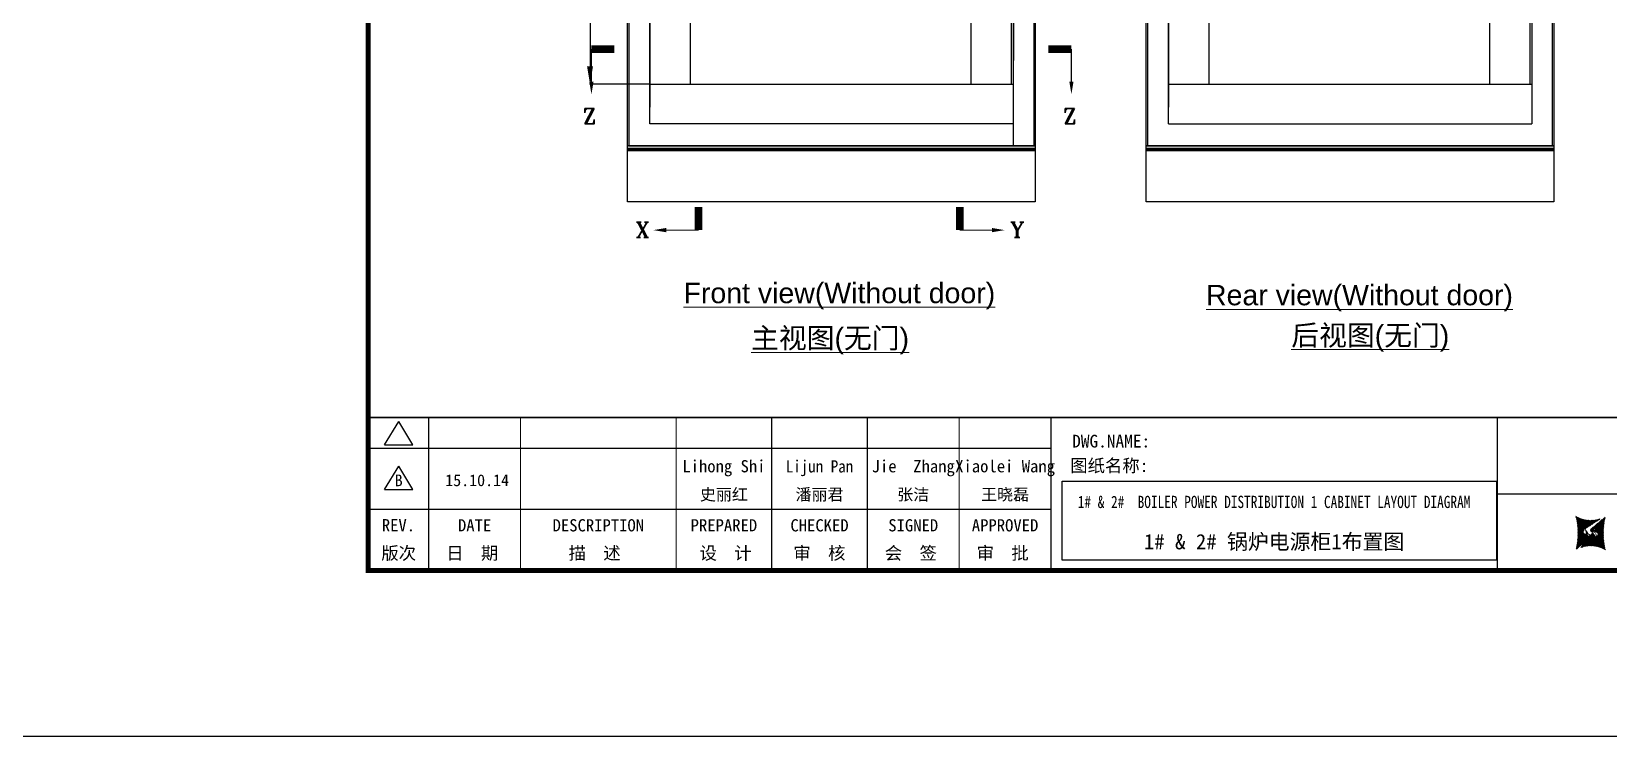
# Model space of a CAD drawing. Extents: x 79822 to 122366, y -56021 to -28815.
# Drawn here: x 85844 to 88938, y -37158 to -35774 of the extents above; entities that cross this region are included whole.
import ezdxf
from ezdxf.enums import TextEntityAlignment as Align
from ezdxf.lldxf.tags import DXFTag

# ---------------------------------------------------------------- set-up
doc = ezdxf.new("R2010")
doc.units = 0
doc.header["$LTSCALE"] = 100
doc.header["$MEASUREMENT"] = 0
for name, color, linetype in [('CABINET', 7, 'Continuous'), ('CLOUD_LAYER', 6, 'Continuous'), ('LOOP', 5, 'Continuous'), ('t', 1, 'Continuous'), ('TEXT', 7, 'Continuous'), ('标准图框及表格', 7, 'Continuous')]:
    doc.layers.add(name, color=color, linetype=linetype)
doc.styles.add('HZ', font='arial.ttf', dxfattribs={"width": 0.7})
doc.styles.add('ROMANT', font='romant.shx')
doc.styles.get("Standard").update_dxf_attribs({"font": ''})
doc.styles.get('Standard').set_extended_font_data('SimSun')
tags = doc.linetypes.add('HIDDEN', pattern=[0.375, 0.25, -0.125]).pattern_tags.tags
tags[6:7] = [DXFTag(74, 4), DXFTag(75, 0), DXFTag(340, '0'), DXFTag(46, 1.0), DXFTag(50, 0.0), DXFTag(44, 0.0), DXFTag(45, 0.0)]
tags[4:5] = [DXFTag(74, 4), DXFTag(75, 0), DXFTag(340, '0'), DXFTag(46, 1.0), DXFTag(50, 0.0), DXFTag(44, 0.0), DXFTag(45, 0.0)]
doc.dimstyles.new('ISO-25', dxfattribs={"dimtxt": 35, "dimasz": 35, "dimexe": 1.25, "dimexo": 0.625, "dimtad": 1, "dimtoh": 1, "dimdec": 0, "dimtxsty": 'Standard', "dimcen": 2.5, "dimadec": 0, "dimazin": 0, "dimtfac": 1, "dimtdec": 0, "dimtmove": 0, "dimatfit": 3, "dimfxl": 0, "dimarcsym": 0})
pattern_1 = [(45, (0, 0), (-0.736262898216564, 0.7362628982165641), [])]

# ---------------------------------------------------------------- blocks, each defined once
blk = doc.blocks.new('图框')
at = {"layer": '标准图框及表格'}
h = blk.add_hatch(dxfattribs=at)
h.set_pattern_fill('ANSI31', color=5, scale=8.329863809039892, style=0)
h.set_pattern_definition(pattern_1)
edge = h.paths.add_edge_path()
edge.add_arc((2399.257256036391, -2998.153851416566), 55.18534773488954, 238.1092081981581, 291.6531626184834)
edge.add_line((2419.619937407027, -3049.445018414634), (2388.525499730735, -3070.242821799802))
edge.add_arc((2238.907377712399, -3078.328790578547), 135.3602868968974, 346.3915348661821, 374.2500326978034)
edge.add_line((2370.467593623529, -3110.177132109857), (2397.50623789792, -3087.85242802291))
edge.add_line((2391.339199201146, -3080.281448750429), (2396.143986595598, -3080.898839897796))
edge.add_spline(control_points=[(2397.470018868538, -3087.887634953957), (2398.35948137939, -3087.023080631327), (2399.970992452319, -3085.456697735681), (2399.869182150054, -3081.252294174519), (2397.426500162081, -3081.012803431273), (2396.121921064187, -3080.884897048199)], knot_values=[0, 0, 0, 0, 6.844331067525468, 12.40042740766005, 18.76924275352248, 18.76924275352248, 18.76924275352248, 18.76924275352248], weights=[1, 1, 1, 1, 1, 1], degree=3, periodic=0)
edge.add_spline(control_points=[(2388.515363058686, -3070.265433304907), (2387.789374929038, -3070.86905758363), (2386.478198365832, -3071.959237952229), (2385.544096281083, -3073.38263759949), (2385.127199159644, -3074.017912079413)], knot_values=[0, 0, 0, 0, 5.253673658024614, 9.488438564008057, 9.488438564008057, 9.488438564008057, 9.488438564008057], weights=[1, 1, 1, 1, 1], degree=3, periodic=0)
edge.add_spline(control_points=[(2386.272665588534, -3072.281716856574), (2385.721471206634, -3072.905523096015), (2384.632427465753, -3074.386714445929), (2384.912828655535, -3077.72895088909), (2387.858851342782, -3079.895552619193), (2390.185443934519, -3080.145534927004), (2391.314573401905, -3080.266855002868)], knot_values=[10.66597461496156, 10.66597461496156, 10.66597461496156, 10.66597461496156, 18.97770399508879, 28.89455822145742, 41.119553648298, 52.64692538081317, 52.64692538081317, 52.64692538081317, 52.64692538081317], weights=[1, 1, 1, 1, 1, 1, 1], degree=3, periodic=0)
h = blk.add_hatch(dxfattribs=at)
h.set_pattern_fill('ANSI31', color=3, scale=8.329863809039892, style=0)
h.set_pattern_definition(pattern_1)
edge = h.paths.add_edge_path()
edge.add_line((2402.469732125144, -3075.776359090531), (2407.706041465404, -3076.440586092609))
edge.add_spline(control_points=[(2401.044493204623, -3068.769946203269), (2400.155030693568, -3069.634500525768), (2398.543519620813, -3071.200883421574), (2398.645329922932, -3075.40528698259), (2401.088011911052, -3075.644777725895), (2402.392591008975, -3075.772684108895)], knot_values=[0, 0, 0, 0, 6.844331067526932, 12.40042740766158, 18.76924275352342, 18.76924275352342, 18.76924275352342, 18.76924275352342], weights=[1, 1, 1, 1, 1, 1], degree=3, periodic=0)
edge.add_line((2428.046918449632, -3046.480449047325), (2401.008274175249, -3068.805153134272))
edge.add_spline(control_points=[(2412.625169549749, -3083.918607966574), (2413.015644598316, -3083.422785431954), (2413.86377905187, -3082.052674005965), (2413.601683417044, -3078.928630268005), (2410.655660730175, -3076.762028538062), (2408.329068138031, -3076.512046230251), (2407.199938671052, -3076.390726154226)], knot_values=[12.65408913243743, 12.65408913243743, 12.65408913243743, 12.65408913243743, 18.97770399508879, 28.89455822145742, 41.119553648298, 52.64692538081317, 52.64692538081317, 52.64692538081317, 52.64692538081317], weights=[1, 1, 1, 1, 1, 1, 1], degree=3, periodic=0)
edge.add_line((2411.626283690712, -3084.975693399283), (2412.781242849298, -3083.732051979769))
edge.add_line((2410.021343801694, -3086.399138189481), (2411.626283690712, -3084.975693399414))
edge.add_line((2378.894574665755, -3107.212562742519), (2409.989012342048, -3086.414759357351))
edge.add_arc((2399.257256036391, -3158.503729740543), 55.18534773488965, 58.10920819815809, 111.6531626184834)
edge.add_arc((2559.607134360383, -3078.328790578547), 135.360286896897, 166.3915348661823, 194.2500326978024)
at = {"color": 7}
for p, q in [((2215.642035047145, -2851.581424744189), (2215.642035047145, -3151.581424744189)), ((0, -2911.581424744189), (1340.158172602998, -2911.581424744189)), ((2215.642035047145, -3001.581424744189), (3115.642035047145, -3001.581424744189)), ((0, -3031.581424744189), (1340.158172602998, -3031.581424744189))]:
    blk.add_line(p, q, dxfattribs=at)
at = {"color": 7, "const_width": 3}
blk.add_lwpolyline([(4115.642035047145, -2851.581424744189), (0, -2851.581424744189)], dxfattribs=at)
at = {"layer": 't', "color": 7}
for p, q in [((31.94938321653171, -2904.992613363662), (59.89920926059131, -2859.122325316828)), ((87.8490353046218, -2904.992613363662), (59.89920926059131, -2859.122325316828)), ((31.94938321653171, -2904.992613363662), (87.8490353046218, -2904.992613363662)), ((31.94938321653171, -2992.977239491032), (59.89920926059131, -2947.106951444141)), ((87.8490353046218, -2992.977239491032), (59.89920926059131, -2947.106951444141)), ((31.94938321653171, -2992.977239491032), (87.8490353046218, -2992.977239491032))]:
    blk.add_line(p, q, dxfattribs=at)
at = {"layer": 't', "color": 7, "const_width": 9.61519705431492}
blk.add_lwpolyline([(4115.642035047145, -3151.581424744189), (4115.642035047145, 0), (0, 0), (0, -3151.581424744189)], close=True, dxfattribs=at)
at = {"layer": 't', "color": 7, "const_width": 2.40379926357873}
for points in [[(118.7653193609731, -2852.783324375967), (118.7653193609731, -3151.581424744189)], [(299.0502641293569, -2852.783324375967), (299.0502641293569, -3151.581424744189)], [(604.3883150879992, -2852.783324375967), (604.3883150879992, -3156.41304604568)], [(791.9882990770857, -2852.783324375967), (791.9882990770857, -3156.41304604568)], [(979.588283066143, -2852.783324375967), (979.588283066143, -3156.41304604568)], [(1159.873227834585, -2852.783324375967), (1159.873227834585, -3156.41304604568)], [(1340.158172602998, -2852.783324375967), (1340.158172602998, -3156.41304604568)]]:
    blk.add_lwpolyline(points, dxfattribs=at)
at = {"color": 7, "flags": 8}
for tag, p, height in [('DWG.NAME:', (1381.636459220965, -2910.37952511241), 25), ('PROJECTNAME:', (3125.480185663539, -2912.807924402037), 24), ('PROJECTNAME：', (3339.10867075545, -2913.108539231762), 25), ('DWG.NO.:', (3128.186172261583, -3030.402470643486), 24), ('图纸编号', (3315.362718925957, -3052.404678158069), 24), ('FILENO.:', (3128.672545599984, -3106.104124450346), 24), ('文档号', (3317.726365529132, -3124.132485953713), 24)]:
    blk.add_attdef(tag, p, '', height=height, dxfattribs=at)
for tag, height, p in [('RENLIU', 24, (698.1883070825425, -2950.380597809435)), ('SHUFENWANG', 24, (885.7882910716289, -2950.380597809435)), ('FANGHOU', 24, (1069.730755450379, -2950.380597809435)), ('DANDANLI', 24, (1250.015700218792, -2950.380597809435)), ('A', 23, (59.89920926059131, -2974.881554149018)), ('设计时间', 23, (213.8658221408186, -2974.881554149018)), ('刘仁', 23, (698.1883070825425, -3002.188376027443)), ('王姝芬', 23, (885.7882910716289, -3002.188376027443)), ('侯方', 23, (1069.730755450379, -3002.188376027443)), ('李丹丹', 23, (1250.015700218792, -3002.188376027443)), ('#10STATIONONTROLCABINETCOVER', 30, (1777.900103825072, -3017.182374560078)), ('PAGEXOFX', 24, (3953.713803545135, -3039.081424744189)), ('REV.', 24, (59.38265968048654, -3063.048954873535)), ('DATE', 24, (208.907791745165, -3063.048954873535)), ('DESCRIPTION', 24, (451.7192896086781, -3063.048954873535)), ('PREPARED', 24, (698.1883070825425, -3063.048954873535)), ('CHECKED', 24, (885.7882910716144, -3063.048954873535)), ('SIGNED', 24, (1069.730755450364, -3063.048954873535)), ('APPROVED', 24, (1250.015700218792, -3063.048954873535)), ('图纸名称', 30, (1777.900103825072, -3094.695064044037)), ('第几页共几页', 24, (3953.713803545135, -3114.081424744189))]:
    blk.add_attdef(tag, text='', height=height, dxfattribs=at).set_placement(p, align=Align.MIDDLE)
for tag, p in [('图纸名称:', (1377.81237181677, -2965.923337057193)), ('项目名称：', (3121.562334825969, -2984.305160940257)), ('项目名称：', (3325.036680579346, -2984.305160940257))]:
    blk.add_attdef(tag, text='', height=25, dxfattribs=at).set_placement(p, align=Align.BOTTOM_LEFT)
at = {"color": 7, "width": 0.8, "flags": 8}
blk.add_attdef('HANGZHOUHOLLYSYSAUTOMATIONCO.,LTD.', text='', height=24, dxfattribs=at).set_placement((2770.082304289484, -3045.714803244191), align=Align.MIDDLE)
at = {"layer": 't', "color": 7}
for s, p in [('版次', (59.89920926059131, -3117.600441270843)), ('日  期', (204.1999693705875, -3117.600441270843)), ('描  述', (444.4895954714448, -3117.600441270843)), ('设  计', (701.4970341851513, -3117.600441270843)), ('审  核', (885.5947788425256, -3117.600441270843)), ('会  签', (1065.022933075787, -3117.600441270843)), ('审  批', (1245.3078778442, -3117.600441270843))]:
    blk.add_text(s, height=25, dxfattribs=at).set_placement(p, align=Align.MIDDLE_CENTER)
at = {"layer": '标准图框及表格', "color": 5, "style": 'HZ'}
for s, p in [('pgqh', (2373.884875617339, -3059.677228196226)), ('hollilas', (2374.051901626051, -3085.968484618272))]:
    blk.add_text(s, height=5.205656721233694, dxfattribs=at).set_placement(p)
at = {"layer": '标准图框及表格', "color": 3, "style": 'HZ'}
for s, height, p in [('auto', 8.676094535389492, (2400.907127263781, -3074.200036411981)), ('hollysys', 4.338047267694746, (2402.5381050141, -3099.731461394062))]:
    blk.add_text(s, height=height, dxfattribs=at).set_placement(p)
blk = doc.blocks.new('*D186')
at = {"color": 0, "lineweight": -2}
for p, q in [((87056.34938142115, -34077.24803959217), (86938.4898301541, -34077.24803959217)), ((86939.7398301541, -34112.24803959217), (86939.7398301541, -35842.74800387013)), ((87056.34938142104, -35877.74800387013), (86938.4898301541, -35877.74800387013))]:
    blk.add_line(p, q, dxfattribs=at)
at = {"color": 0}
for points in [[(86945.57316348742, -34112.24803959217), (86933.90649682077, -34112.24803959217), (86939.7398301541, -34077.24803959217)], [(86933.90649682077, -35842.74800387013), (86945.57316348742, -35842.74800387013), (86939.7398301541, -35877.74800387013)]]:
    blk.add_solid(points, dxfattribs=at)
at = {"layer": 'Defpoints', "color": 0}
for p in [(87056.97438142115, -34077.24803959217), (86939.7398301541, -35877.74800387013), (87056.97438142104, -35877.74800387013)]:
    blk.add_point(p, dxfattribs=at)
at = {"color": 0, "insert": (86921.6148301541, -34977.49802173115), "char_height": 35, "attachment_point": 5, "rotation": 90}
blk.add_mtext('1800', dxfattribs=at)

msp = doc.modelspace()

# ---------------------------------------------------------------- linework, layer by layer
at = {"color": 7}
for p, q in [((87013.47438142115, -36108.74800834217), (87013.47438142115, -33998.74804123279)), ((87813.47437204611, -33998.74804123279), (87813.47437204611, -36108.74800834217)), ((88031.26074416556, -36108.74800834217), (88031.26074416556, -33998.74804123279)), ((88031.26074416556, -36108.74800834217), (88031.26074416556, -33998.74804123279)), ((88831.26073479051, -33998.74804123279), (88831.26073479051, -36108.74800834217)), ((88831.26073479051, -33998.74804123279), (88831.26073479051, -36108.74800834217)), ((88074.76074416556, -35955.24800998278), (88074.76074416556, -34042.24804123279)), ((87056.97438142115, -35955.24800998278), (87056.97438142115, -34046.24804123279)), ((87056.97438142115, -34122.74804123279), (87056.97438142115, -35923.05023837439)), ((88074.76074416556, -34122.74804123279), (88074.76074416556, -35923.05023837439)), ((88787.76073479051, -34120.24800834217), (88787.76073479051, -35955.24800998278)), ((87771.93781006608, -35088.58268955234), (87769.97437204611, -35955.24800998278)), ((87056.97438142115, -35877.74800386661), (87769.97437204611, -35877.74800386661)), ((87056.97438142115, -35955.24800998278), (87056.97438142115, -35887.50585932049)), ((88074.76074416556, -35877.74800386661), (88787.76073479051, -35877.74800386661)), ((87813.47437204611, -35998.74800834217), (87013.47438142115, -35998.74800834217)), ((87813.47437204611, -36003.74800834217), (87013.47438142115, -36003.74800834217)), ((87813.47437204611, -36004.74800834217), (87013.47438142115, -36004.74800834217)), ((87813.47437204611, -36005.74800834217), (87013.47438142115, -36005.74800834217)), ((87813.47437204611, -36006.74800834217), (87013.47438142115, -36006.74800834217)), ((87813.47437204611, -36007.74800834217), (87013.47438142115, -36007.74800834217)), ((87813.47437204611, -36008.74800834217), (87013.47438142115, -36008.74800834217)), ((87014.97437673357, -35998.74800834217), (87811.97437673357, -35998.74800834217)), ((88831.26073479051, -35998.74800834217), (88031.26074416556, -35998.74800834217)), ((88831.26073479051, -36003.74800834217), (88031.26074416556, -36003.74800834217)), ((88831.26073479051, -36004.74800834217), (88031.26074416556, -36004.74800834217)), ((88831.26073479051, -36005.74800834217), (88031.26074416556, -36005.74800834217)), ((88831.26073479051, -36006.74800834217), (88031.26074416556, -36006.74800834217)), ((88831.26073479051, -36007.74800834217), (88031.26074416556, -36007.74800834217)), ((88831.26073479051, -36008.74800834217), (88031.26074416556, -36008.74800834217)), ((88032.7607394781, -35998.74800834217), (88829.7607394781, -35998.74800834217)), ((87813.47437204611, -36108.74800834217), (87013.47438142115, -36108.74800834217)), ((87813.47437204611, -36108.74800834217), (87013.47438142115, -36108.74800834217)), ((88831.26073479051, -36108.74800834217), (88031.26074416556, -36108.74800834217))]:
    msp.add_line(p, q, dxfattribs=at)
at = {"color": 7, "linetype": 'HIDDEN'}
for p, q in [((87016.67438142111, -35998.74800834217), (87016.67438142111, -33998.74804123279)), ((87810.47437204611, -33998.74804123279), (87810.47437204611, -35998.74800834217)), ((88034.46074416551, -35998.74800834217), (88034.46074416551, -33998.74804123279)), ((88034.46074416551, -35998.74800834217), (88034.46074416551, -33998.74804123279)), ((88828.06073479056, -33998.74804123279), (88828.06073479056, -35998.74800834217)), ((88828.06073479056, -33998.74804123279), (88828.06073479056, -35998.74800834217))]:
    msp.add_line(p, q, dxfattribs=at)
msp.add_line((87769.97437204611, -34046.24804123279), (87769.97437204611, -35998.74800834217))
at = {"color": 1}
for points in [[(80901.87250222845, -33205.12014105816), (120195.6471711922, -33205.12014105816), (120195.6471711922, -37157.7241594209), (80901.87250222845, -37157.7241594209)], [(87866.02419345119, -36657.05571071207), (88718.54127345022, -36657.05571071207), (88718.54127345022, -36812.01000310126), (87866.02419345119, -36812.01000310126)]]:
    msp.add_lwpolyline(points, close=True, dxfattribs=at)
for points in [[(87056.97438142104, -35877.74800387013), (87136.97438142104, -35877.74800386993), (87136.97438142115, -34077.24803959217), (87056.97438142115, -34077.24803959217)], [(87686.97438142104, -35877.74800386917), (87766.97438142104, -35877.74800386917), (87766.97438142115, -34077.24803959217), (87686.97438142115, -34077.24803959217)], [(88074.76074416556, -35877.74800387013), (88154.76074416556, -35877.74800386993), (88154.76074416556, -34077.24803959217), (88074.76074416556, -34077.24803959217)], [(88704.76074416556, -35877.74800386917), (88784.76074416556, -35877.74800386917), (88784.76074416556, -34077.24803959217), (88704.76074416556, -34077.24803959217)]]:
    msp.add_lwpolyline(points, close=True)
at = {"color": 7}
msp.add_lwpolyline([(87813.47437204611, -35998.74800998278), (87813.47437204611, -35993.74800998278)], dxfattribs=at)
at = {"layer": 'CABINET'}
msp.add_line((88074.76074416556, -35955.24800998278), (88787.76073479051, -35955.24800998278), dxfattribs=at)
at = {"layer": 'CLOUD_LAYER', "color": 7}
for p, q in [((87769.97437204611, -35955.24800998278), (87056.97438142115, -35955.24800998278)), ((87755.55563928762, -35955.24800998278), (87060.23362351807, -35955.24800998278))]:
    msp.add_line(p, q, dxfattribs=at)
at = {"layer": 'LOOP', "color": 5}
for p, q in [((86942.47832557703, -35872.44126359621), (86942.47832557703, -35809.03946916951)), ((86942.47832557703, -35872.44126359621), (86942.47832557703, -35809.03946916951)), ((87884.47042789012, -35872.44126359621), (87884.47042789012, -35809.03946916951)), ((87884.47042789012, -35872.44126359621), (87884.47042789012, -35809.03946916951))]:
    msp.add_line(p, q, dxfattribs=at)
at = {"layer": 'LOOP', "color": 5, "lineweight": 0}
for p, q in [((87089.21931988273, -36164.06968859628), (87152.62111430946, -36164.06968859628)), ((87089.21931988273, -36164.06968859628), (87152.62111430946, -36164.06968859628)), ((87728.72943358448, -36164.06968859628), (87665.32763915778, -36164.06968859628)), ((87728.72943358448, -36164.06968859628), (87665.32763915778, -36164.06968859628))]:
    msp.add_line(p, q, dxfattribs=at)
at = {"layer": 'LOOP', "color": 5, "const_width": 15}
for points in [[(86942.47832557703, -35809.03946916951), (86987.61941779118, -35809.03946916951)], [(86942.47832557703, -35809.03946916951), (86987.61941779118, -35809.03946916951)], [(87884.47042789012, -35809.03946916951), (87839.32933567597, -35809.03946916951)], [(87884.47042789012, -35809.03946916951), (87839.32933567597, -35809.03946916951)]]:
    msp.add_lwpolyline(points, dxfattribs=at)
at = {"layer": 'LOOP', "color": 5, "lineweight": 0, "const_width": 15}
for points in [[(87152.62111430946, -36164.06968859628), (87152.62111430946, -36118.92859638213)], [(87152.62111430946, -36164.06968859628), (87152.62111430946, -36118.92859638213)], [(87665.32763915778, -36164.06968859628), (87665.32763915778, -36118.92859638213)], [(87665.32763915778, -36164.06968859628), (87665.32763915778, -36118.92859638213)]]:
    msp.add_lwpolyline(points, dxfattribs=at)
at = {"layer": 'LOOP', "color": 5}
for points in [[(86946.64499224378, -35872.44126359621), (86942.47832557703, -35897.44126359621), (86938.3116589104, -35872.44126359621)], [(86946.64499224378, -35872.44126359621), (86942.47832557703, -35897.44126359621), (86938.3116589104, -35872.44126359621)], [(87880.30376122349, -35872.44126359621), (87884.47042789012, -35897.44126359621), (87888.63709455675, -35872.44126359621)], [(87880.30376122349, -35872.44126359621), (87884.47042789012, -35897.44126359621), (87888.63709455675, -35872.44126359621)]]:
    msp.add_solid(points, dxfattribs=at)
at = {"layer": 'LOOP', "color": 5, "lineweight": 0}
for points in [[(87089.21931988273, -36159.9030219296), (87064.21931988273, -36164.06968859628), (87089.21931988273, -36168.23635526297)], [(87089.21931988273, -36159.9030219296), (87064.21931988273, -36164.06968859628), (87089.21931988273, -36168.23635526297)], [(87728.72943358448, -36159.9030219296), (87753.72943358448, -36164.06968859628), (87728.72943358448, -36168.23635526297)], [(87728.72943358448, -36159.9030219296), (87753.72943358448, -36164.06968859628), (87728.72943358448, -36168.23635526297)]]:
    msp.add_solid(points, dxfattribs=at)

# ---------------------------------------------------------------- block references
at = {"color": 1}
ref = msp.add_blockref('图框', (86504.28345538299, -33680.30199604307), dxfattribs=at)
ref.add_attrib('图纸名称', '1# & 2# 锅炉电源柜1布置图', dxfattribs={"color": 7, "height": 30, "flags": 8}).set_placement((88282.18355920806, -36774.99706008711), align=Align.MIDDLE)
ref.add_attrib('刘仁', '史丽红', dxfattribs={"color": 7, "height": 23, "flags": 8}).set_placement((87202.47176246553, -36682.49037207051), align=Align.MIDDLE)
ref.add_attrib('王姝芬', '潘丽君', dxfattribs={"color": 7, "height": 23, "flags": 8}).set_placement((87390.07174645462, -36682.49037207051), align=Align.MIDDLE)
ref.add_attrib('侯方', '张洁', dxfattribs={"color": 7, "height": 23, "flags": 8}).set_placement((87574.01421083337, -36682.49037207051), align=Align.MIDDLE)
ref.add_attrib('李丹丹', '王晓磊', dxfattribs={"color": 7, "height": 23, "flags": 8}).set_placement((87754.29915560178, -36682.49037207051), align=Align.MIDDLE)
ref.add_attrib('设计时间', '15.10.14', dxfattribs={"color": 7, "height": 23, "flags": 8}).set_placement((86718.14927752381, -36655.18355019209), align=Align.MIDDLE)
ref.add_attrib('A', 'B', dxfattribs={"color": 7, "height": 23, "flags": 8}).set_placement((86564.18266464358, -36655.18355019209), align=Align.MIDDLE)
ref.add_attrib('REV.', 'REV.', dxfattribs={"color": 7, "height": 24, "flags": 8}).set_placement((86563.66611506348, -36743.3509509166), align=Align.MIDDLE)
ref.add_attrib('DATE', 'DATE', dxfattribs={"color": 7, "height": 24, "flags": 8}).set_placement((86713.19124712815, -36743.3509509166), align=Align.MIDDLE)
ref.add_attrib('DESCRIBE', 'DESCRIPTION', dxfattribs={"color": 7, "height": 24, "flags": 8}).set_placement((86956.00274499167, -36743.3509509166), align=Align.MIDDLE)
ref.add_attrib('PREPARE', 'PREPARED', dxfattribs={"color": 7, "height": 24, "flags": 8}).set_placement((87202.47176246553, -36743.3509509166), align=Align.MIDDLE)
ref.add_attrib('VERIFY', 'CHECKED', dxfattribs={"color": 7, "height": 24, "flags": 8}).set_placement((87390.0717464546, -36743.3509509166), align=Align.MIDDLE)
ref.add_attrib('SIGN', 'SIGNED', dxfattribs={"color": 7, "height": 24, "flags": 8}).set_placement((87574.01421083335, -36743.3509509166), align=Align.MIDDLE)
ref.add_attrib('APPROVER', 'APPROVED', dxfattribs={"color": 7, "height": 24, "flags": 8}).set_placement((87754.29915560178, -36743.3509509166), align=Align.MIDDLE)
ref.add_attrib('RENLIU', 'Lihong Shi', dxfattribs={"color": 7, "height": 24, "flags": 8}).set_placement((87202.47176246553, -36630.68259385251), align=Align.MIDDLE)
ref.add_attrib('SHUFENWANG', 'Lijun Pan', dxfattribs={"color": 7, "height": 24, "width": 0.9, "flags": 8}).set_placement((87390.07174645462, -36630.68259385251), align=Align.MIDDLE)
ref.add_attrib('FANGHOU', 'Jie  Zhang', dxfattribs={"color": 7, "height": 24, "flags": 8}).set_placement((87574.01421083337, -36630.68259385251), align=Align.MIDDLE)
ref.add_attrib('DANDANLI', 'Xiaolei Wang', dxfattribs={"color": 7, "height": 24, "flags": 8}).set_placement((87754.29915560178, -36630.68259385251), align=Align.MIDDLE)
ref.add_attrib('DWG.NAME:', 'DWG.NAME:', (87885.91991460395, -36590.68152115548), dxfattribs={"color": 7, "height": 25, "flags": 8})
ref.add_attrib('#10STATIONONTROLCABINETCOVER', '1# & 2#  BOILER POWER DISTRIBUTION 1 CABINET LAYOUT DIAGRAM', dxfattribs={"color": 7, "height": 24, "width": 0.8, "flags": 8}).set_placement((88282.18355920806, -36697.48437060315), align=Align.MIDDLE)
ref.add_attrib('图纸名称:', '图纸名称:', dxfattribs={"color": 7, "height": 25, "flags": 8}).set_placement((87882.09582719977, -36646.22533310026), align=Align.BOTTOM_LEFT)

# ---------------------------------------------------------------- texts
at = {"layer": 'TEXT', "color": 5, "style": 'ROMANT'}
for p in [(86938.76705483526, -35955.5893772587), (86938.76705483526, -35955.5893772587), (87881.46335997658, -35955.5893772587), (87881.46335997658, -35955.5893772587)]:
    msp.add_text('Z', height=30, dxfattribs=at).set_placement(p, align=Align.CENTER)
at = {"layer": 'TEXT', "color": 5, "lineweight": 0, "style": 'ROMANT'}
for s, p in [('X', (87042.60365517226, -36178.76057519995)), ('X', (87042.60365517226, -36178.76057519995)), ('Y', (87778.2022411521, -36178.76057519995)), ('Y', (87778.2022411521, -36178.76057519995))]:
    msp.add_text(s, height=30, dxfattribs=at).set_placement(p, align=Align.CENTER)
at = {"layer": 'TEXT', "color": 7, "lineweight": 0, "style": 'HZ'}
for s, p in [('%%UFront view(Without door)', (87429.06793111873, -36307.51665443251)), ('%%URear view(Without door)', (88449.84983912452, -36311.58027418295)), ('%%U主视图(无门)', (87410.86878542801, -36395.9415980897)), ('%%U后视图(无门)', (88471.03113945528, -36390.50433403932))]:
    msp.add_text(s, height=40, dxfattribs=at).set_placement(p, align=Align.CENTER)

# ---------------------------------------------------------------- dimensions: what is measured, and where the dimension line sits
at = {"color": 3}
dim = msp.add_linear_dim(base=(86939.7398301541, -35877.74800387013), p1=(87056.97438142115, -34077.24803959217), p2=(87056.97438142104, -35877.74800387013), angle=90, dimstyle='ISO-25', dxfattribs=at)
dim.commit()
dim.dimension.update_dxf_attribs({"geometry": '*D186', "text_midpoint": (86921.6148301541, -34977.49802173115)})

doc.saveas('drawing.dxf')
